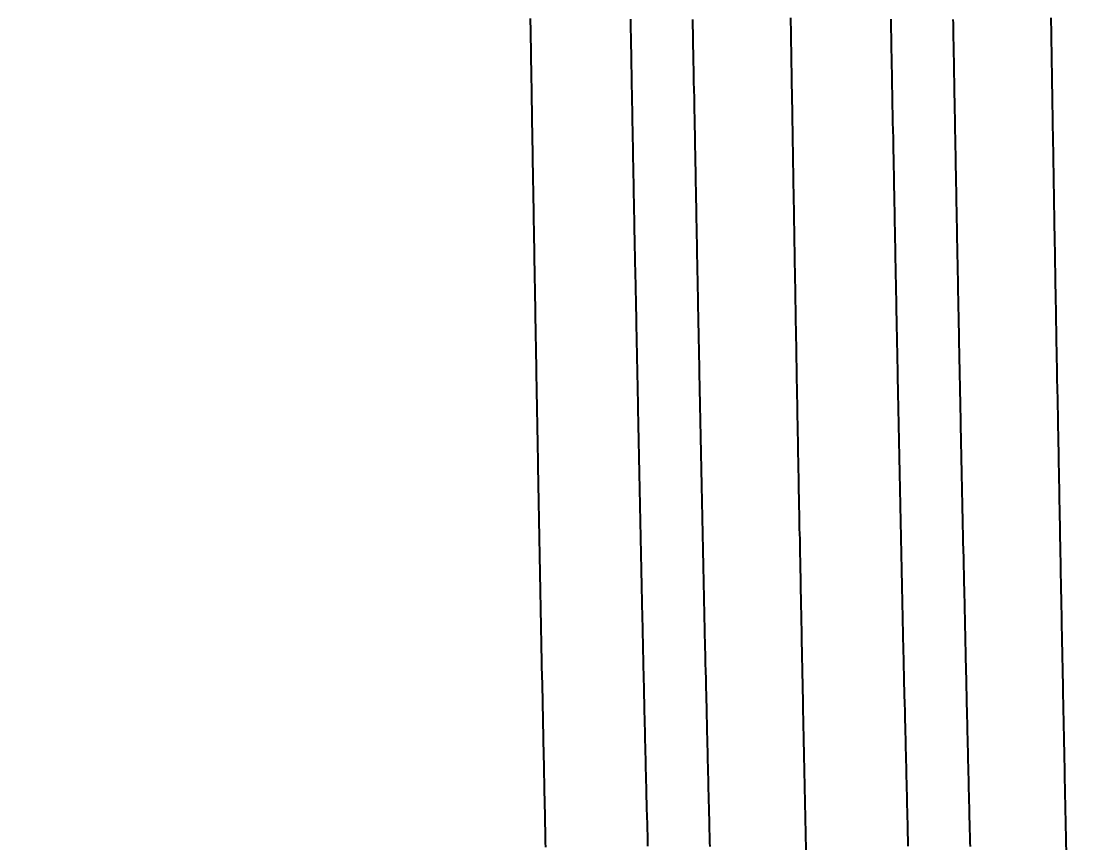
# Model space of a CAD drawing. Header units: millimetres. Extents: x 0 to 5600, y -67 to 2530.
# Drawn here: x 4103.92 to 4110.28, y 1446.77 to 1451.64 of the extents above; entities that cross this region are included whole.
import ezdxf

# ---------------------------------------------------------------- set-up
doc = ezdxf.new("R2010")
doc.units = ezdxf.units.MM
doc.layers.add('내부선 및 부속', color=4, linetype='Continuous')
doc.layers.add('치수선', color=7, linetype='Continuous')
doc.styles.add('____', font='')
doc.styles.get('____').set_extended_font_data('굴림')
doc.dimstyles.new('MSADIM', dxfattribs={"dimtxt": 33, "dimasz": 17, "dimexe": 10, "dimexo": 7.5, "dimgap": 10, "dimtad": 0, "dimtih": 1, "dimtoh": 1, "dimdec": 0, "dimzin": 1, "dimdsep": 46, "dimtxsty": '____', "dimcen": 11.25, "dimadec": 0, "dimazin": 0, "dimtfac": 1, "dimtdec": 0, "dimtix": 1, "dimtmove": 0, "dimatfit": 3, "dimfxl": 1, "dimtolj": 1, "dimtzin": 1, "dimarcsym": 0})

# ---------------------------------------------------------------- blocks, each defined once
blk = doc.blocks.new('*D6')
at = {"layer": '치수선', "color": 0, "linetype": 'Continuous', "lineweight": -2, "transparency": 16777216}
for p, q in [((4756.2135, 1571.0221), (4756.2135, 1227.9146)), ((4056.2135, 1376.0221), (4056.2135, 1227.9146)), ((4073.2135, 1237.9146), (4369.083, 1237.9146)), ((4739.2135, 1237.9146), (4443.344, 1237.9146))]:
    blk.add_line(p, q, dxfattribs=at)
at = {"layer": '치수선', "color": 0, "linetype": 'Continuous', "transparency": 16777216}
for points in [[(4073.2135, 1240.7479), (4073.2135, 1235.0813), (4056.2135, 1237.9146)], [(4739.2135, 1240.7479), (4739.2135, 1235.0813), (4756.2135, 1237.9146)]]:
    blk.add_solid(points, dxfattribs=at)
at = {"layer": '치수선', "color": 0, "linetype": 'Continuous', "transparency": 16777216, "insert": (4406.2135, 1237.9146), "char_height": 25, "attachment_point": 5, "style": '____'}
blk.add_mtext('\\A1;700', dxfattribs=at)

msp = doc.modelspace()

# ---------------------------------------------------------------- linework, layer by layer
at = {"layer": '내부선 및 부속', "linetype": 'Continuous', "flags": 128}
for points in [[(4106.9254, 1451.6541), (4106.9254, 1451.6271), (4106.9264, 1451.6011), (4106.9264, 1451.5751), (4106.9274, 1451.5481), (4106.9274, 1451.5221), (4106.9284, 1451.4961), (4106.9284, 1451.4691), (4106.9284, 1451.4431), (4106.9294, 1451.4171), (4106.9294, 1451.3901), (4106.9304, 1451.3641), (4106.9304, 1451.3371), (4106.9314, 1451.3111), (4106.9314, 1451.2851), (4106.9324, 1451.2581), (4106.9324, 1451.2321), (4106.9324, 1451.2321), (4106.9324, 1451.2061), (4106.9334, 1451.1791), (4106.9334, 1451.1531), (4106.9344, 1451.1271), (4106.9344, 1451.1001), (4106.9354, 1451.0741), (4106.9354, 1451.0481), (4106.9354, 1451.0211), (4106.9364, 1450.9951), (4106.9364, 1450.9691), (4106.9374, 1450.9421), (4106.9374, 1450.9161), (4106.9384, 1450.8901), (4106.9384, 1450.8631), (4106.9394, 1450.8371), (4106.9394, 1450.8111), (4106.9394, 1450.7841), (4106.9404, 1450.7581), (4106.9404, 1450.7311), (4106.9414, 1450.7051), (4106.9414, 1450.6791), (4106.9424, 1450.6521), (4106.9424, 1450.6261), (4106.9434, 1450.6001), (4106.9434, 1450.5731), (4106.9444, 1450.5471), (4106.9444, 1450.5211), (4106.9444, 1450.4941), (4106.9454, 1450.4681), (4106.9454, 1450.4421), (4106.9464, 1450.4151), (4106.9464, 1450.3891), (4106.9474, 1450.3631), (4106.9474, 1450.3361), (4106.9484, 1450.3101), (4106.9484, 1450.2841), (4106.9484, 1450.2571), (4106.9494, 1450.2311), (4106.9494, 1450.2051), (4106.9504, 1450.1781), (4106.9504, 1450.1521), (4106.9514, 1450.1251), (4106.9514, 1450.0991), (4106.9524, 1450.0731), (4106.9524, 1450.0461), (4106.9534, 1450.0201), (4106.9534, 1449.9941), (4106.9544, 1449.9671), (4106.9544, 1449.9411), (4106.9544, 1449.9151), (4106.9554, 1449.8881), (4106.9554, 1449.8621), (4106.9564, 1449.8361), (4106.9564, 1449.8091), (4106.9574, 1449.7831), (4106.9574, 1449.7571), (4106.9584, 1449.7301), (4106.9584, 1449.7041), (4106.9594, 1449.6781), (4106.9594, 1449.6511), (4106.9604, 1449.6251), (4106.9604, 1449.5991), (4106.9604, 1449.5721), (4106.9614, 1449.5461), (4106.9614, 1449.5201), (4106.9624, 1449.4931), (4106.9624, 1449.4671), (4106.9634, 1449.4401), (4106.9634, 1449.4141), (4106.9644, 1449.3881), (4106.9644, 1449.3611), (4106.9654, 1449.3351), (4106.9654, 1449.3091), (4106.9664, 1449.2821), (4106.9664, 1449.2561), (4106.9674, 1449.2301), (4106.9674, 1449.2031), (4106.9684, 1449.1771), (4106.9684, 1449.1511), (4106.9694, 1449.1241), (4106.9694, 1449.0981), (4106.9704, 1449.0721), (4106.9704, 1449.0451), (4106.9704, 1449.0191), (4106.9714, 1448.9931), (4106.9714, 1448.9661), (4106.9724, 1448.9401), (4106.9724, 1448.9141), (4106.9734, 1448.8871), (4106.9734, 1448.8611), (4106.9744, 1448.8351), (4106.9744, 1448.8081), (4106.9754, 1448.7821), (4106.9754, 1448.7551), (4106.9764, 1448.7291), (4106.9764, 1448.7031), (4106.9774, 1448.6761), (4106.9774, 1448.6501), (4106.9784, 1448.6241), (4106.9784, 1448.5971), (4106.9784, 1448.5971), (4106.9794, 1448.5711), (4106.9794, 1448.5451), (4106.9804, 1448.5181), (4106.9804, 1448.4921), (4106.9814, 1448.4661), (4106.9814, 1448.4391), (4106.9824, 1448.4131), (4106.9824, 1448.3871), (4106.9834, 1448.3601), (4106.9834, 1448.3341), (4106.9844, 1448.3081), (4106.9844, 1448.2811), (4106.9854, 1448.2551), (4106.9854, 1448.2291), (4106.9864, 1448.2021), (4106.9864, 1448.1761), (4106.9874, 1448.1501), (4106.9874, 1448.1231), (4106.9884, 1448.0971), (4106.9884, 1448.0701), (4106.9894, 1448.0441), (4106.9894, 1448.0181), (4106.9904, 1447.9911), (4106.9904, 1447.9651), (4106.9914, 1447.9391), (4106.9914, 1447.9121), (4106.9924, 1447.8861), (4106.9924, 1447.8601), (4106.9934, 1447.8331), (4106.9934, 1447.8071), (4106.9944, 1447.7811), (4106.9944, 1447.7541), (4106.9954, 1447.7281), (4106.9964, 1447.7021), (4106.9964, 1447.6751), (4106.9974, 1447.6491), (4106.9974, 1447.6231), (4106.9984, 1447.5961), (4106.9984, 1447.5701), (4106.9994, 1447.5441), (4106.9994, 1447.5171), (4107.0004, 1447.4911), (4107.0004, 1447.4651), (4107.0014, 1447.4381), (4107.0014, 1447.4121), (4107.0024, 1447.3851), (4107.0024, 1447.3591), (4107.0034, 1447.3331), (4107.0034, 1447.3061), (4107.0044, 1447.2801), (4107.0054, 1447.2541), (4107.0054, 1447.2271), (4107.0064, 1447.2011), (4107.0064, 1447.1751), (4107.0074, 1447.1481), (4107.0074, 1447.1221), (4107.0084, 1447.0961), (4107.0084, 1447.0691), (4107.0094, 1447.0431), (4107.0094, 1447.0171), (4107.0104, 1446.9901), (4107.0114, 1446.9641), (4107.0114, 1446.9381), (4107.0124, 1446.9111), (4107.0124, 1446.8851), (4107.0134, 1446.8591), (4107.0134, 1446.8321), (4107.0144, 1446.8061), (4107.0144, 1446.7801), (4107.0154, 1446.7531)], [(4107.6214, 1446.7581), (4107.6214, 1446.7821), (4107.6204, 1446.8051), (4107.6204, 1446.8291), (4107.6194, 1446.8531), (4107.6184, 1446.8771), (4107.6184, 1446.9011), (4107.6174, 1446.9251), (4107.6174, 1446.9491), (4107.6164, 1446.9721), (4107.6154, 1446.9961), (4107.6154, 1447.0201), (4107.6144, 1447.0441), (4107.6144, 1447.0681), (4107.6134, 1447.0921), (4107.6134, 1447.1161), (4107.6124, 1447.1391), (4107.6114, 1447.1631), (4107.6114, 1447.1871), (4107.6104, 1447.2111), (4107.6104, 1447.2351), (4107.6094, 1447.2591), (4107.6094, 1447.2831), (4107.6084, 1447.3071), (4107.6074, 1447.3301), (4107.6074, 1447.3541), (4107.6064, 1447.3781), (4107.6064, 1447.4021), (4107.6054, 1447.4261), (4107.6054, 1447.4501), (4107.6044, 1447.4741), (4107.6044, 1447.4971), (4107.6034, 1447.5211), (4107.6024, 1447.5451), (4107.6024, 1447.5691), (4107.6014, 1447.5931), (4107.6014, 1447.6171), (4107.6004, 1447.6411), (4107.6004, 1447.6641), (4107.5994, 1447.6881), (4107.5994, 1447.7121), (4107.5984, 1447.7361), (4107.5974, 1447.7601), (4107.5974, 1447.7841), (4107.5964, 1447.8081), (4107.5964, 1447.8311), (4107.5954, 1447.8551), (4107.5954, 1447.8791), (4107.5944, 1447.9031), (4107.5944, 1447.9271), (4107.5934, 1447.9511), (4107.5934, 1447.9751), (4107.5924, 1447.9991), (4107.5924, 1448.0221), (4107.5924, 1448.0221), (4107.5914, 1448.0461), (4107.5914, 1448.0701), (4107.5904, 1448.0941), (4107.5904, 1448.1181), (4107.5894, 1448.1421), (4107.5884, 1448.1661), (4107.5884, 1448.1891), (4107.5874, 1448.2131), (4107.5874, 1448.2371), (4107.5864, 1448.2611), (4107.5864, 1448.2851), (4107.5854, 1448.3091), (4107.5854, 1448.3331), (4107.5844, 1448.3561), (4107.5844, 1448.3801), (4107.5834, 1448.4041), (4107.5834, 1448.4281), (4107.5824, 1448.4521), (4107.5824, 1448.4761), (4107.5814, 1448.5001), (4107.5814, 1448.5231), (4107.5804, 1448.5471), (4107.5804, 1448.5711), (4107.5794, 1448.5951), (4107.5794, 1448.6191), (4107.5784, 1448.6431), (4107.5784, 1448.6671), (4107.5774, 1448.6911), (4107.5774, 1448.7141), (4107.5764, 1448.7381), (4107.5764, 1448.7621), (4107.5754, 1448.7861), (4107.5754, 1448.8101), (4107.5744, 1448.8341), (4107.5744, 1448.8581), (4107.5734, 1448.8811), (4107.5734, 1448.9051), (4107.5724, 1448.9291), (4107.5724, 1448.9531), (4107.5714, 1448.9771), (4107.5714, 1449.0011), (4107.5704, 1449.0251), (4107.5704, 1449.0481), (4107.5694, 1449.0721), (4107.5694, 1449.0961), (4107.5684, 1449.1201), (4107.5684, 1449.1441), (4107.5674, 1449.1681), (4107.5674, 1449.1921), (4107.5664, 1449.2161), (4107.5664, 1449.2391), (4107.5654, 1449.2631), (4107.5654, 1449.2871), (4107.5644, 1449.3111), (4107.5644, 1449.3351), (4107.5634, 1449.3591), (4107.5634, 1449.3831), (4107.5634, 1449.4061), (4107.5624, 1449.4301), (4107.5624, 1449.4541), (4107.5614, 1449.4781), (4107.5614, 1449.5021), (4107.5604, 1449.5261), (4107.5604, 1449.5501), (4107.5594, 1449.5731), (4107.5594, 1449.5971), (4107.5584, 1449.6211), (4107.5584, 1449.6451), (4107.5574, 1449.6691), (4107.5574, 1449.6931), (4107.5564, 1449.7171), (4107.5564, 1449.7401), (4107.5554, 1449.7641), (4107.5554, 1449.7881), (4107.5544, 1449.8121), (4107.5544, 1449.8361), (4107.5544, 1449.8601), (4107.5534, 1449.8841), (4107.5534, 1449.9081), (4107.5524, 1449.9311), (4107.5524, 1449.9551), (4107.5514, 1449.9791), (4107.5514, 1450.0031), (4107.5504, 1450.0271), (4107.5504, 1450.0511), (4107.5494, 1450.0751), (4107.5494, 1450.0981), (4107.5484, 1450.1221), (4107.5484, 1450.1461), (4107.5484, 1450.1701), (4107.5474, 1450.1941), (4107.5474, 1450.2181), (4107.5464, 1450.2421), (4107.5464, 1450.2651), (4107.5454, 1450.2891), (4107.5454, 1450.3131), (4107.5444, 1450.3371), (4107.5444, 1450.3611), (4107.5434, 1450.3851), (4107.5434, 1450.4091), (4107.5434, 1450.4091), (4107.5434, 1450.4331), (4107.5424, 1450.4561), (4107.5424, 1450.4801), (4107.5414, 1450.5041), (4107.5414, 1450.5281), (4107.5404, 1450.5521), (4107.5404, 1450.5761), (4107.5394, 1450.6001), (4107.5394, 1450.6231), (4107.5384, 1450.6471), (4107.5384, 1450.6711), (4107.5384, 1450.6951), (4107.5374, 1450.7191), (4107.5374, 1450.7431), (4107.5364, 1450.7671), (4107.5364, 1450.7901), (4107.5354, 1450.8141), (4107.5354, 1450.8381), (4107.5344, 1450.8621), (4107.5344, 1450.8861), (4107.5344, 1450.9101), (4107.5334, 1450.9341), (4107.5334, 1450.9581), (4107.5324, 1450.9811), (4107.5324, 1451.0051), (4107.5314, 1451.0291), (4107.5314, 1451.0531), (4107.5314, 1451.0771), (4107.5304, 1451.1011), (4107.5304, 1451.1251), (4107.5294, 1451.1481), (4107.5294, 1451.1721), (4107.5284, 1451.1961), (4107.5284, 1451.2201), (4107.5274, 1451.2441), (4107.5274, 1451.2681), (4107.5274, 1451.2921), (4107.5264, 1451.3161), (4107.5264, 1451.3391), (4107.5254, 1451.3631), (4107.5254, 1451.3871), (4107.5244, 1451.4111), (4107.5244, 1451.4351), (4107.5244, 1451.4591), (4107.5234, 1451.4831), (4107.5234, 1451.5061), (4107.5224, 1451.5301), (4107.5224, 1451.5541), (4107.5214, 1451.5781), (4107.5214, 1451.6021), (4107.5214, 1451.6261), (4107.5204, 1451.6501)], [(4107.9894, 1446.7561), (4107.9884, 1446.7801), (4107.9884, 1446.8041), (4107.9874, 1446.8281), (4107.9864, 1446.8521), (4107.9864, 1446.8761), (4107.9854, 1446.9001), (4107.9854, 1446.9241), (4107.9844, 1446.9471), (4107.9834, 1446.9711), (4107.9834, 1446.9951), (4107.9824, 1447.0191), (4107.9824, 1447.0431), (4107.9814, 1447.0671), (4107.9804, 1447.0911), (4107.9804, 1447.1141), (4107.9794, 1447.1381), (4107.9794, 1447.1621), (4107.9784, 1447.1861), (4107.9784, 1447.2101), (4107.9774, 1447.2341), (4107.9764, 1447.2581), (4107.9764, 1447.2811), (4107.9754, 1447.3051), (4107.9754, 1447.3291), (4107.9744, 1447.3531), (4107.9744, 1447.3771), (4107.9734, 1447.4011), (4107.9724, 1447.4251), (4107.9724, 1447.4481), (4107.9714, 1447.4721), (4107.9714, 1447.4961), (4107.9704, 1447.5201), (4107.9704, 1447.5441), (4107.9694, 1447.5681), (4107.9694, 1447.5921), (4107.9684, 1447.6151), (4107.9684, 1447.6391), (4107.9674, 1447.6631), (4107.9664, 1447.6871), (4107.9664, 1447.7111), (4107.9654, 1447.7351), (4107.9654, 1447.7591), (4107.9644, 1447.7831), (4107.9644, 1447.8061), (4107.9634, 1447.8301), (4107.9634, 1447.8541), (4107.9624, 1447.8781), (4107.9624, 1447.9021), (4107.9614, 1447.9261), (4107.9614, 1447.9501), (4107.9604, 1447.9731), (4107.9594, 1447.9971), (4107.9594, 1448.0211), (4107.9584, 1448.0451), (4107.9584, 1448.0451), (4107.9584, 1448.0691), (4107.9574, 1448.0931), (4107.9574, 1448.1171), (4107.9564, 1448.1401), (4107.9564, 1448.1641), (4107.9554, 1448.1881), (4107.9554, 1448.2121), (4107.9544, 1448.2361), (4107.9544, 1448.2601), (4107.9534, 1448.2841), (4107.9534, 1448.3071), (4107.9524, 1448.3311), (4107.9524, 1448.3551), (4107.9514, 1448.3791), (4107.9514, 1448.4031), (4107.9504, 1448.4271), (4107.9504, 1448.4511), (4107.9494, 1448.4751), (4107.9494, 1448.4981), (4107.9484, 1448.5221), (4107.9484, 1448.5461), (4107.9474, 1448.5701), (4107.9474, 1448.5941), (4107.9464, 1448.6181), (4107.9464, 1448.6421), (4107.9454, 1448.6651), (4107.9454, 1448.6891), (4107.9444, 1448.7131), (4107.9444, 1448.7371), (4107.9434, 1448.7611), (4107.9434, 1448.7851), (4107.9424, 1448.8091), (4107.9424, 1448.8321), (4107.9414, 1448.8561), (4107.9414, 1448.8801), (4107.9404, 1448.9041), (4107.9404, 1448.9281), (4107.9394, 1448.9521), (4107.9394, 1448.9761), (4107.9384, 1449.0001), (4107.9384, 1449.0231), (4107.9374, 1449.0471), (4107.9374, 1449.0711), (4107.9364, 1449.0951), (4107.9364, 1449.1191), (4107.9354, 1449.1431), (4107.9354, 1449.1671), (4107.9344, 1449.1901), (4107.9344, 1449.2141), (4107.9334, 1449.2381), (4107.9334, 1449.2621), (4107.9324, 1449.2861), (4107.9324, 1449.3101), (4107.9314, 1449.3341), (4107.9314, 1449.3571), (4107.9304, 1449.3811), (4107.9304, 1449.4051), (4107.9294, 1449.4291), (4107.9294, 1449.4531), (4107.9284, 1449.4771), (4107.9284, 1449.5011), (4107.9274, 1449.5241), (4107.9274, 1449.5481), (4107.9264, 1449.5721), (4107.9264, 1449.5961), (4107.9264, 1449.6201), (4107.9254, 1449.6441), (4107.9254, 1449.6681), (4107.9244, 1449.6921), (4107.9244, 1449.7151), (4107.9234, 1449.7391), (4107.9234, 1449.7631), (4107.9224, 1449.7871), (4107.9224, 1449.8111), (4107.9214, 1449.8351), (4107.9214, 1449.8591), (4107.9204, 1449.8821), (4107.9204, 1449.9061), (4107.9194, 1449.9301), (4107.9194, 1449.9541), (4107.9194, 1449.9781), (4107.9184, 1450.0021), (4107.9184, 1450.0261), (4107.9174, 1450.0491), (4107.9174, 1450.0731), (4107.9164, 1450.0971), (4107.9164, 1450.1211), (4107.9154, 1450.1451), (4107.9154, 1450.1691), (4107.9144, 1450.1931), (4107.9144, 1450.2171), (4107.9134, 1450.2401), (4107.9134, 1450.2641), (4107.9134, 1450.2881), (4107.9124, 1450.3121), (4107.9124, 1450.3361), (4107.9114, 1450.3601), (4107.9114, 1450.3841), (4107.9104, 1450.4071), (4107.9104, 1450.4311), (4107.9104, 1450.4311), (4107.9094, 1450.4551), (4107.9094, 1450.4791), (4107.9084, 1450.5031), (4107.9084, 1450.5271), (4107.9084, 1450.5511), (4107.9074, 1450.5741), (4107.9074, 1450.5981), (4107.9064, 1450.6221), (4107.9064, 1450.6461), (4107.9054, 1450.6701), (4107.9054, 1450.6941), (4107.9044, 1450.7181), (4107.9044, 1450.7421), (4107.9044, 1450.7651), (4107.9034, 1450.7891), (4107.9034, 1450.8131), (4107.9024, 1450.8371), (4107.9024, 1450.8611), (4107.9014, 1450.8851), (4107.9014, 1450.9091), (4107.9004, 1450.9321), (4107.9004, 1450.9561), (4107.9004, 1450.9801), (4107.8994, 1451.0041), (4107.8994, 1451.0281), (4107.8984, 1451.0521), (4107.8984, 1451.0761), (4107.8974, 1451.0991), (4107.8974, 1451.1231), (4107.8964, 1451.1471), (4107.8964, 1451.1711), (4107.8964, 1451.1951), (4107.8954, 1451.2191), (4107.8954, 1451.2431), (4107.8944, 1451.2671), (4107.8944, 1451.2901), (4107.8934, 1451.3141), (4107.8934, 1451.3381), (4107.8934, 1451.3621), (4107.8924, 1451.3861), (4107.8924, 1451.4101), (4107.8914, 1451.4341), (4107.8914, 1451.4571), (4107.8904, 1451.4811), (4107.8904, 1451.5051), (4107.8904, 1451.5291), (4107.8894, 1451.5531), (4107.8894, 1451.5771), (4107.8884, 1451.6011), (4107.8884, 1451.6241), (4107.8874, 1451.6481)], [(4108.4654, 1451.6571), (4108.4654, 1451.6261), (4108.4664, 1451.5951), (4108.4664, 1451.5641), (4108.4674, 1451.5321), (4108.4674, 1451.5011), (4108.4684, 1451.4701), (4108.4684, 1451.4391), (4108.4694, 1451.4081), (4108.4694, 1451.3771), (4108.4704, 1451.3461), (4108.4704, 1451.3151), (4108.4714, 1451.2831), (4108.4714, 1451.2521), (4108.4724, 1451.2211), (4108.4724, 1451.1901), (4108.4734, 1451.1591), (4108.4744, 1451.1281), (4108.4744, 1451.0971), (4108.4754, 1451.0661), (4108.4754, 1451.0341), (4108.4764, 1451.0031), (4108.4764, 1450.9721), (4108.4774, 1450.9411), (4108.4774, 1450.9101), (4108.4784, 1450.8791), (4108.4784, 1450.8481), (4108.4794, 1450.8161), (4108.4794, 1450.7851), (4108.4804, 1450.7541), (4108.4804, 1450.7231), (4108.4814, 1450.6921), (4108.4814, 1450.6611), (4108.4824, 1450.6301), (4108.4824, 1450.5991), (4108.4834, 1450.5671), (4108.4844, 1450.5361), (4108.4844, 1450.5051), (4108.4854, 1450.4741), (4108.4854, 1450.4431), (4108.4864, 1450.4121), (4108.4864, 1450.3811), (4108.4874, 1450.3491), (4108.4874, 1450.3181), (4108.4884, 1450.2871), (4108.4884, 1450.2561), (4108.4894, 1450.2251), (4108.4894, 1450.1941), (4108.4904, 1450.1631), (4108.4904, 1450.1321), (4108.4914, 1450.1001), (4108.4924, 1450.0691), (4108.4924, 1450.0381), (4108.4924, 1450.0381), (4108.4934, 1450.0071), (4108.4934, 1449.9761), (4108.4944, 1449.9451), (4108.4944, 1449.9141), (4108.4954, 1449.8821), (4108.4954, 1449.8511), (4108.4964, 1449.8201), (4108.4964, 1449.7891), (4108.4974, 1449.7581), (4108.4984, 1449.7271), (4108.4984, 1449.6961), (4108.4994, 1449.6651), (4108.4994, 1449.6331), (4108.5004, 1449.6021), (4108.5004, 1449.5711), (4108.5014, 1449.5401), (4108.5014, 1449.5091), (4108.5024, 1449.4781), (4108.5034, 1449.4471), (4108.5034, 1449.4151), (4108.5044, 1449.3841), (4108.5044, 1449.3531), (4108.5054, 1449.3221), (4108.5054, 1449.2911), (4108.5064, 1449.2601), (4108.5064, 1449.2291), (4108.5074, 1449.1981), (4108.5084, 1449.1661), (4108.5084, 1449.1351), (4108.5094, 1449.1041), (4108.5094, 1449.0731), (4108.5104, 1449.0421), (4108.5104, 1449.0111), (4108.5114, 1448.9801), (4108.5124, 1448.9481), (4108.5124, 1448.9171), (4108.5134, 1448.8861), (4108.5134, 1448.8551), (4108.5144, 1448.8241), (4108.5144, 1448.7931), (4108.5154, 1448.7621), (4108.5164, 1448.7311), (4108.5164, 1448.6991), (4108.5174, 1448.6681), (4108.5174, 1448.6371), (4108.5184, 1448.6061), (4108.5194, 1448.5751), (4108.5194, 1448.5441), (4108.5204, 1448.5131), (4108.5204, 1448.4821), (4108.5214, 1448.4501), (4108.5214, 1448.4191), (4108.5224, 1448.3881), (4108.5234, 1448.3571), (4108.5234, 1448.3261), (4108.5244, 1448.2951), (4108.5244, 1448.2641), (4108.5254, 1448.2321), (4108.5264, 1448.2011), (4108.5264, 1448.1701), (4108.5274, 1448.1391), (4108.5274, 1448.1081), (4108.5284, 1448.0771), (4108.5294, 1448.0461), (4108.5294, 1448.0151), (4108.5304, 1447.9831), (4108.5304, 1447.9521), (4108.5314, 1447.9211), (4108.5324, 1447.8901), (4108.5324, 1447.8591), (4108.5334, 1447.8281), (4108.5334, 1447.7971), (4108.5344, 1447.7651), (4108.5354, 1447.7341), (4108.5354, 1447.7031), (4108.5364, 1447.6721), (4108.5374, 1447.6411), (4108.5374, 1447.6101), (4108.5384, 1447.5791), (4108.5384, 1447.5481), (4108.5394, 1447.5161), (4108.5404, 1447.4851), (4108.5404, 1447.4541), (4108.5414, 1447.4231), (4108.5424, 1447.3921), (4108.5424, 1447.3611), (4108.5434, 1447.3301), (4108.5434, 1447.2991), (4108.5444, 1447.2671), (4108.5454, 1447.2361), (4108.5454, 1447.2051), (4108.5464, 1447.1741), (4108.5474, 1447.1431), (4108.5474, 1447.1121), (4108.5484, 1447.0811), (4108.5494, 1447.0491), (4108.5494, 1447.0181), (4108.5504, 1446.9871), (4108.5514, 1446.9561), (4108.5514, 1446.9251), (4108.5514, 1446.9251), (4108.5524, 1446.8941), (4108.5534, 1446.8631), (4108.5534, 1446.8321), (4108.5544, 1446.8001), (4108.5554, 1446.7691), (4108.5554, 1446.7381)], [(4109.1614, 1446.7581), (4109.1614, 1446.7821), (4109.1604, 1446.8051), (4109.1594, 1446.8291), (4109.1594, 1446.8531), (4109.1584, 1446.8771), (4109.1584, 1446.9011), (4109.1574, 1446.9251), (4109.1564, 1446.9491), (4109.1564, 1446.9721), (4109.1554, 1446.9961), (4109.1554, 1447.0201), (4109.1544, 1447.0441), (4109.1544, 1447.0681), (4109.1534, 1447.0921), (4109.1524, 1447.1161), (4109.1524, 1447.1391), (4109.1514, 1447.1631), (4109.1514, 1447.1871), (4109.1504, 1447.2111), (4109.1504, 1447.2351), (4109.1494, 1447.2591), (4109.1484, 1447.2831), (4109.1484, 1447.3061), (4109.1474, 1447.3301), (4109.1474, 1447.3541), (4109.1464, 1447.3781), (4109.1464, 1447.4021), (4109.1454, 1447.4261), (4109.1444, 1447.4501), (4109.1444, 1447.4741), (4109.1434, 1447.4971), (4109.1434, 1447.5211), (4109.1424, 1447.5451), (4109.1424, 1447.5691), (4109.1414, 1447.5931), (4109.1414, 1447.6171), (4109.1404, 1447.6411), (4109.1394, 1447.6641), (4109.1394, 1447.6881), (4109.1384, 1447.7121), (4109.1384, 1447.7361), (4109.1374, 1447.7601), (4109.1374, 1447.7841), (4109.1364, 1447.8081), (4109.1364, 1447.8311), (4109.1354, 1447.8551), (4109.1354, 1447.8791), (4109.1344, 1447.9031), (4109.1344, 1447.9271), (4109.1334, 1447.9511), (4109.1324, 1447.9751), (4109.1324, 1447.9981), (4109.1314, 1448.0221), (4109.1314, 1448.0221), (4109.1314, 1448.0461), (4109.1304, 1448.0701), (4109.1304, 1448.0941), (4109.1294, 1448.1181), (4109.1294, 1448.1421), (4109.1284, 1448.1661), (4109.1284, 1448.1891), (4109.1274, 1448.2131), (4109.1274, 1448.2371), (4109.1264, 1448.2611), (4109.1264, 1448.2851), (4109.1254, 1448.3091), (4109.1254, 1448.3331), (4109.1244, 1448.3561), (4109.1244, 1448.3801), (4109.1234, 1448.4041), (4109.1234, 1448.4281), (4109.1224, 1448.4521), (4109.1224, 1448.4761), (4109.1214, 1448.5001), (4109.1214, 1448.5231), (4109.1204, 1448.5471), (4109.1204, 1448.5711), (4109.1194, 1448.5951), (4109.1194, 1448.6191), (4109.1184, 1448.6431), (4109.1184, 1448.6671), (4109.1174, 1448.6901), (4109.1174, 1448.7141), (4109.1164, 1448.7381), (4109.1164, 1448.7621), (4109.1154, 1448.7861), (4109.1154, 1448.8101), (4109.1144, 1448.8341), (4109.1144, 1448.8581), (4109.1134, 1448.8811), (4109.1134, 1448.9051), (4109.1124, 1448.9291), (4109.1124, 1448.9531), (4109.1114, 1448.9771), (4109.1114, 1449.0011), (4109.1104, 1449.0251), (4109.1104, 1449.0481), (4109.1094, 1449.0721), (4109.1094, 1449.0961), (4109.1084, 1449.1201), (4109.1084, 1449.1441), (4109.1074, 1449.1681), (4109.1074, 1449.1921), (4109.1064, 1449.2151), (4109.1064, 1449.2391), (4109.1054, 1449.2631), (4109.1054, 1449.2871), (4109.1044, 1449.3111), (4109.1044, 1449.3351), (4109.1034, 1449.3591), (4109.1034, 1449.3831), (4109.1024, 1449.4061), (4109.1024, 1449.4301), (4109.1014, 1449.4541), (4109.1014, 1449.4781), (4109.1004, 1449.5021), (4109.1004, 1449.5261), (4109.0994, 1449.5501), (4109.0994, 1449.5731), (4109.0994, 1449.5971), (4109.0984, 1449.6211), (4109.0984, 1449.6451), (4109.0974, 1449.6691), (4109.0974, 1449.6931), (4109.0964, 1449.7171), (4109.0964, 1449.7401), (4109.0954, 1449.7641), (4109.0954, 1449.7881), (4109.0944, 1449.8121), (4109.0944, 1449.8361), (4109.0934, 1449.8601), (4109.0934, 1449.8841), (4109.0924, 1449.9081), (4109.0924, 1449.9311), (4109.0924, 1449.9551), (4109.0914, 1449.9791), (4109.0914, 1450.0031), (4109.0904, 1450.0271), (4109.0904, 1450.0511), (4109.0894, 1450.0751), (4109.0894, 1450.0981), (4109.0884, 1450.1221), (4109.0884, 1450.1461), (4109.0874, 1450.1701), (4109.0874, 1450.1941), (4109.0864, 1450.2181), (4109.0864, 1450.2421), (4109.0864, 1450.2651), (4109.0854, 1450.2891), (4109.0854, 1450.3131), (4109.0844, 1450.3371), (4109.0844, 1450.3611), (4109.0834, 1450.3851), (4109.0834, 1450.4091), (4109.0834, 1450.4091), (4109.0824, 1450.4331), (4109.0824, 1450.4561), (4109.0814, 1450.4801), (4109.0814, 1450.5041), (4109.0814, 1450.5281), (4109.0804, 1450.5521), (4109.0804, 1450.5761), (4109.0794, 1450.6001), (4109.0794, 1450.6231), (4109.0784, 1450.6471), (4109.0784, 1450.6711), (4109.0774, 1450.6951), (4109.0774, 1450.7191), (4109.0774, 1450.7431), (4109.0764, 1450.7671), (4109.0764, 1450.7901), (4109.0754, 1450.8141), (4109.0754, 1450.8381), (4109.0744, 1450.8621), (4109.0744, 1450.8861), (4109.0734, 1450.9101), (4109.0734, 1450.9341), (4109.0734, 1450.9581), (4109.0724, 1450.9811), (4109.0724, 1451.0051), (4109.0714, 1451.0291), (4109.0714, 1451.0531), (4109.0704, 1451.0771), (4109.0704, 1451.1011), (4109.0694, 1451.1251), (4109.0694, 1451.1481), (4109.0694, 1451.1721), (4109.0684, 1451.1961), (4109.0684, 1451.2201), (4109.0674, 1451.2441), (4109.0674, 1451.2681), (4109.0664, 1451.2921), (4109.0664, 1451.3151), (4109.0664, 1451.3391), (4109.0654, 1451.3631), (4109.0654, 1451.3871), (4109.0644, 1451.4111), (4109.0644, 1451.4351), (4109.0634, 1451.4591), (4109.0634, 1451.4831), (4109.0624, 1451.5061), (4109.0624, 1451.5301), (4109.0624, 1451.5541), (4109.0614, 1451.5781), (4109.0614, 1451.6021), (4109.0604, 1451.6261), (4109.0604, 1451.6501)], [(4109.5294, 1446.7561), (4109.5284, 1446.7801), (4109.5274, 1446.8041), (4109.5274, 1446.8281), (4109.5264, 1446.8521), (4109.5264, 1446.8761), (4109.5254, 1446.9001), (4109.5244, 1446.9231), (4109.5244, 1446.9471), (4109.5234, 1446.9711), (4109.5234, 1446.9951), (4109.5224, 1447.0191), (4109.5214, 1447.0431), (4109.5214, 1447.0671), (4109.5204, 1447.0911), (4109.5204, 1447.1141), (4109.5194, 1447.1381), (4109.5194, 1447.1621), (4109.5184, 1447.1861), (4109.5174, 1447.2101), (4109.5174, 1447.2341), (4109.5164, 1447.2581), (4109.5164, 1447.2811), (4109.5154, 1447.3051), (4109.5154, 1447.3291), (4109.5144, 1447.3531), (4109.5134, 1447.3771), (4109.5134, 1447.4011), (4109.5124, 1447.4251), (4109.5124, 1447.4481), (4109.5114, 1447.4721), (4109.5114, 1447.4961), (4109.5104, 1447.5201), (4109.5104, 1447.5441), (4109.5094, 1447.5681), (4109.5084, 1447.5921), (4109.5084, 1447.6151), (4109.5074, 1447.6391), (4109.5074, 1447.6631), (4109.5064, 1447.6871), (4109.5064, 1447.7111), (4109.5054, 1447.7351), (4109.5054, 1447.7591), (4109.5044, 1447.7831), (4109.5044, 1447.8061), (4109.5034, 1447.8301), (4109.5024, 1447.8541), (4109.5024, 1447.8781), (4109.5014, 1447.9021), (4109.5014, 1447.9261), (4109.5004, 1447.9501), (4109.5004, 1447.9731), (4109.4994, 1447.9971), (4109.4994, 1448.0211), (4109.4984, 1448.0451), (4109.4984, 1448.0451), (4109.4984, 1448.0691), (4109.4974, 1448.0931), (4109.4974, 1448.1171), (4109.4964, 1448.1401), (4109.4964, 1448.1641), (4109.4954, 1448.1881), (4109.4954, 1448.2121), (4109.4944, 1448.2361), (4109.4944, 1448.2601), (4109.4934, 1448.2841), (4109.4924, 1448.3071), (4109.4924, 1448.3311), (4109.4914, 1448.3551), (4109.4914, 1448.3791), (4109.4904, 1448.4031), (4109.4904, 1448.4271), (4109.4894, 1448.4511), (4109.4894, 1448.4751), (4109.4884, 1448.4981), (4109.4884, 1448.5221), (4109.4874, 1448.5461), (4109.4874, 1448.5701), (4109.4864, 1448.5941), (4109.4864, 1448.6181), (4109.4854, 1448.6421), (4109.4854, 1448.6651), (4109.4844, 1448.6891), (4109.4844, 1448.7131), (4109.4834, 1448.7371), (4109.4834, 1448.7611), (4109.4824, 1448.7851), (4109.4824, 1448.8091), (4109.4814, 1448.8321), (4109.4814, 1448.8561), (4109.4804, 1448.8801), (4109.4804, 1448.9041), (4109.4794, 1448.9281), (4109.4794, 1448.9521), (4109.4784, 1448.9761), (4109.4784, 1448.9991), (4109.4774, 1449.0231), (4109.4774, 1449.0471), (4109.4764, 1449.0711), (4109.4764, 1449.0951), (4109.4754, 1449.1191), (4109.4754, 1449.1431), (4109.4744, 1449.1671), (4109.4744, 1449.1901), (4109.4734, 1449.2141), (4109.4734, 1449.2381), (4109.4734, 1449.2621), (4109.4724, 1449.2861), (4109.4724, 1449.3101), (4109.4714, 1449.3341), (4109.4714, 1449.3571), (4109.4704, 1449.3811), (4109.4704, 1449.4051), (4109.4694, 1449.4291), (4109.4694, 1449.4531), (4109.4684, 1449.4771), (4109.4684, 1449.5011), (4109.4674, 1449.5241), (4109.4674, 1449.5481), (4109.4664, 1449.5721), (4109.4664, 1449.5961), (4109.4654, 1449.6201), (4109.4654, 1449.6441), (4109.4644, 1449.6681), (4109.4644, 1449.6921), (4109.4634, 1449.7151), (4109.4634, 1449.7391), (4109.4634, 1449.7631), (4109.4624, 1449.7871), (4109.4624, 1449.8111), (4109.4614, 1449.8351), (4109.4614, 1449.8591), (4109.4604, 1449.8821), (4109.4604, 1449.9061), (4109.4594, 1449.9301), (4109.4594, 1449.9541), (4109.4584, 1449.9781), (4109.4584, 1450.0021), (4109.4574, 1450.0261), (4109.4574, 1450.0491), (4109.4574, 1450.0731), (4109.4564, 1450.0971), (4109.4564, 1450.1211), (4109.4554, 1450.1451), (4109.4554, 1450.1691), (4109.4544, 1450.1931), (4109.4544, 1450.2171), (4109.4534, 1450.2401), (4109.4534, 1450.2641), (4109.4524, 1450.2881), (4109.4524, 1450.3121), (4109.4514, 1450.3361), (4109.4514, 1450.3601), (4109.4514, 1450.3841), (4109.4504, 1450.4071), (4109.4504, 1450.4311), (4109.4504, 1450.4311), (4109.4494, 1450.4551), (4109.4494, 1450.4791), (4109.4484, 1450.5031), (4109.4484, 1450.5271), (4109.4474, 1450.5511), (4109.4474, 1450.5741), (4109.4474, 1450.5981), (4109.4464, 1450.6221), (4109.4464, 1450.6461), (4109.4454, 1450.6701), (4109.4454, 1450.6941), (4109.4444, 1450.7181), (4109.4444, 1450.7421), (4109.4434, 1450.7651), (4109.4434, 1450.7891), (4109.4424, 1450.8131), (4109.4424, 1450.8371), (4109.4424, 1450.8611), (4109.4414, 1450.8851), (4109.4414, 1450.9091), (4109.4404, 1450.9321), (4109.4404, 1450.9561), (4109.4394, 1450.9801), (4109.4394, 1451.0041), (4109.4394, 1451.0281), (4109.4384, 1451.0521), (4109.4384, 1451.0761), (4109.4374, 1451.0991), (4109.4374, 1451.1231), (4109.4364, 1451.1471), (4109.4364, 1451.1711), (4109.4354, 1451.1951), (4109.4354, 1451.2191), (4109.4354, 1451.2431), (4109.4344, 1451.2671), (4109.4344, 1451.2901), (4109.4334, 1451.3141), (4109.4334, 1451.3381), (4109.4324, 1451.3621), (4109.4324, 1451.3861), (4109.4324, 1451.4101), (4109.4314, 1451.4341), (4109.4314, 1451.4571), (4109.4304, 1451.4811), (4109.4304, 1451.5051), (4109.4294, 1451.5291), (4109.4294, 1451.5531), (4109.4284, 1451.5771), (4109.4284, 1451.6011), (4109.4284, 1451.6241), (4109.4274, 1451.6481)], [(4110.0054, 1451.6571), (4110.0054, 1451.6261), (4110.0064, 1451.5951), (4110.0064, 1451.5641), (4110.0074, 1451.5321), (4110.0074, 1451.5011), (4110.0084, 1451.4701), (4110.0084, 1451.4391), (4110.0094, 1451.4081), (4110.0094, 1451.3771), (4110.0104, 1451.3461), (4110.0104, 1451.3151), (4110.0114, 1451.2831), (4110.0114, 1451.2521), (4110.0124, 1451.2211), (4110.0124, 1451.1901), (4110.0134, 1451.1591), (4110.0134, 1451.1281), (4110.0144, 1451.0971), (4110.0144, 1451.0661), (4110.0154, 1451.0341), (4110.0154, 1451.0031), (4110.0164, 1450.9721), (4110.0164, 1450.9411), (4110.0174, 1450.9101), (4110.0184, 1450.8791), (4110.0184, 1450.8481), (4110.0194, 1450.8161), (4110.0194, 1450.7851), (4110.0204, 1450.7541), (4110.0204, 1450.7231), (4110.0214, 1450.6921), (4110.0214, 1450.6611), (4110.0224, 1450.6301), (4110.0224, 1450.5991), (4110.0234, 1450.5671), (4110.0234, 1450.5361), (4110.0244, 1450.5051), (4110.0244, 1450.4741), (4110.0254, 1450.4431), (4110.0254, 1450.4121), (4110.0264, 1450.3811), (4110.0274, 1450.3491), (4110.0274, 1450.3181), (4110.0284, 1450.2871), (4110.0284, 1450.2561), (4110.0294, 1450.2251), (4110.0294, 1450.1941), (4110.0304, 1450.1631), (4110.0304, 1450.1321), (4110.0314, 1450.1001), (4110.0314, 1450.0691), (4110.0324, 1450.0381), (4110.0324, 1450.0381), (4110.0324, 1450.0071), (4110.0334, 1449.9761), (4110.0344, 1449.9451), (4110.0344, 1449.9141), (4110.0354, 1449.8821), (4110.0354, 1449.8511), (4110.0364, 1449.8201), (4110.0364, 1449.7891), (4110.0374, 1449.7581), (4110.0374, 1449.7271), (4110.0384, 1449.6961), (4110.0384, 1449.6651), (4110.0394, 1449.6331), (4110.0404, 1449.6021), (4110.0404, 1449.5711), (4110.0414, 1449.5401), (4110.0414, 1449.5091), (4110.0424, 1449.4781), (4110.0424, 1449.4471), (4110.0434, 1449.4151), (4110.0434, 1449.3841), (4110.0444, 1449.3531), (4110.0454, 1449.3221), (4110.0454, 1449.2911), (4110.0464, 1449.2601), (4110.0464, 1449.2291), (4110.0474, 1449.1981), (4110.0474, 1449.1661), (4110.0484, 1449.1351), (4110.0494, 1449.1041), (4110.0494, 1449.0731), (4110.0504, 1449.0421), (4110.0504, 1449.0111), (4110.0514, 1448.9801), (4110.0514, 1448.9481), (4110.0524, 1448.9171), (4110.0534, 1448.8861), (4110.0534, 1448.8551), (4110.0544, 1448.8241), (4110.0544, 1448.7931), (4110.0554, 1448.7621), (4110.0554, 1448.7311), (4110.0564, 1448.6991), (4110.0574, 1448.6681), (4110.0574, 1448.6371), (4110.0584, 1448.6061), (4110.0584, 1448.5751), (4110.0594, 1448.5441), (4110.0604, 1448.5131), (4110.0604, 1448.4821), (4110.0614, 1448.4501), (4110.0614, 1448.4191), (4110.0624, 1448.3881), (4110.0624, 1448.3571), (4110.0634, 1448.3261), (4110.0644, 1448.2951), (4110.0644, 1448.2641), (4110.0654, 1448.2321), (4110.0654, 1448.2011), (4110.0664, 1448.1701), (4110.0674, 1448.1391), (4110.0674, 1448.1081), (4110.0684, 1448.0771), (4110.0684, 1448.0461), (4110.0694, 1448.0151), (4110.0704, 1447.9831), (4110.0704, 1447.9521), (4110.0714, 1447.9211), (4110.0714, 1447.8901), (4110.0724, 1447.8591), (4110.0734, 1447.8281), (4110.0734, 1447.7971), (4110.0744, 1447.7651), (4110.0754, 1447.7341), (4110.0754, 1447.7031), (4110.0764, 1447.6721), (4110.0764, 1447.6411), (4110.0774, 1447.6101), (4110.0784, 1447.5791), (4110.0784, 1447.5481), (4110.0794, 1447.5161), (4110.0794, 1447.4851), (4110.0804, 1447.4541), (4110.0814, 1447.4231), (4110.0814, 1447.3921), (4110.0824, 1447.3611), (4110.0834, 1447.3301), (4110.0834, 1447.2991), (4110.0844, 1447.2671), (4110.0854, 1447.2361), (4110.0854, 1447.2051), (4110.0864, 1447.1741), (4110.0864, 1447.1431), (4110.0874, 1447.1121), (4110.0884, 1447.0811), (4110.0884, 1447.0491), (4110.0894, 1447.0181), (4110.0904, 1446.9871), (4110.0904, 1446.9561), (4110.0914, 1446.9251), (4110.0914, 1446.9251), (4110.0924, 1446.8941), (4110.0924, 1446.8631), (4110.0934, 1446.8321), (4110.0944, 1446.8001), (4110.0944, 1446.7691), (4110.0954, 1446.7381)]]:
    msp.add_lwpolyline(points, dxfattribs=at)

# ---------------------------------------------------------------- dimensions: what is measured, and where the dimension line sits
at = {"layer": '치수선', "linetype": 'Continuous'}
dim = msp.add_linear_dim(base=(4756.2135, 1237.9146), p1=(4056.2135, 1383.5221), p2=(4756.2135, 1578.5221), dimstyle='MSADIM', override={"dimtxt": 25}, dxfattribs=at)
dim.commit()
dim.dimension.update_dxf_attribs({"geometry": '*D6', "text_midpoint": (4406.2135, 1237.9146)})

doc.saveas('drawing.dxf')
